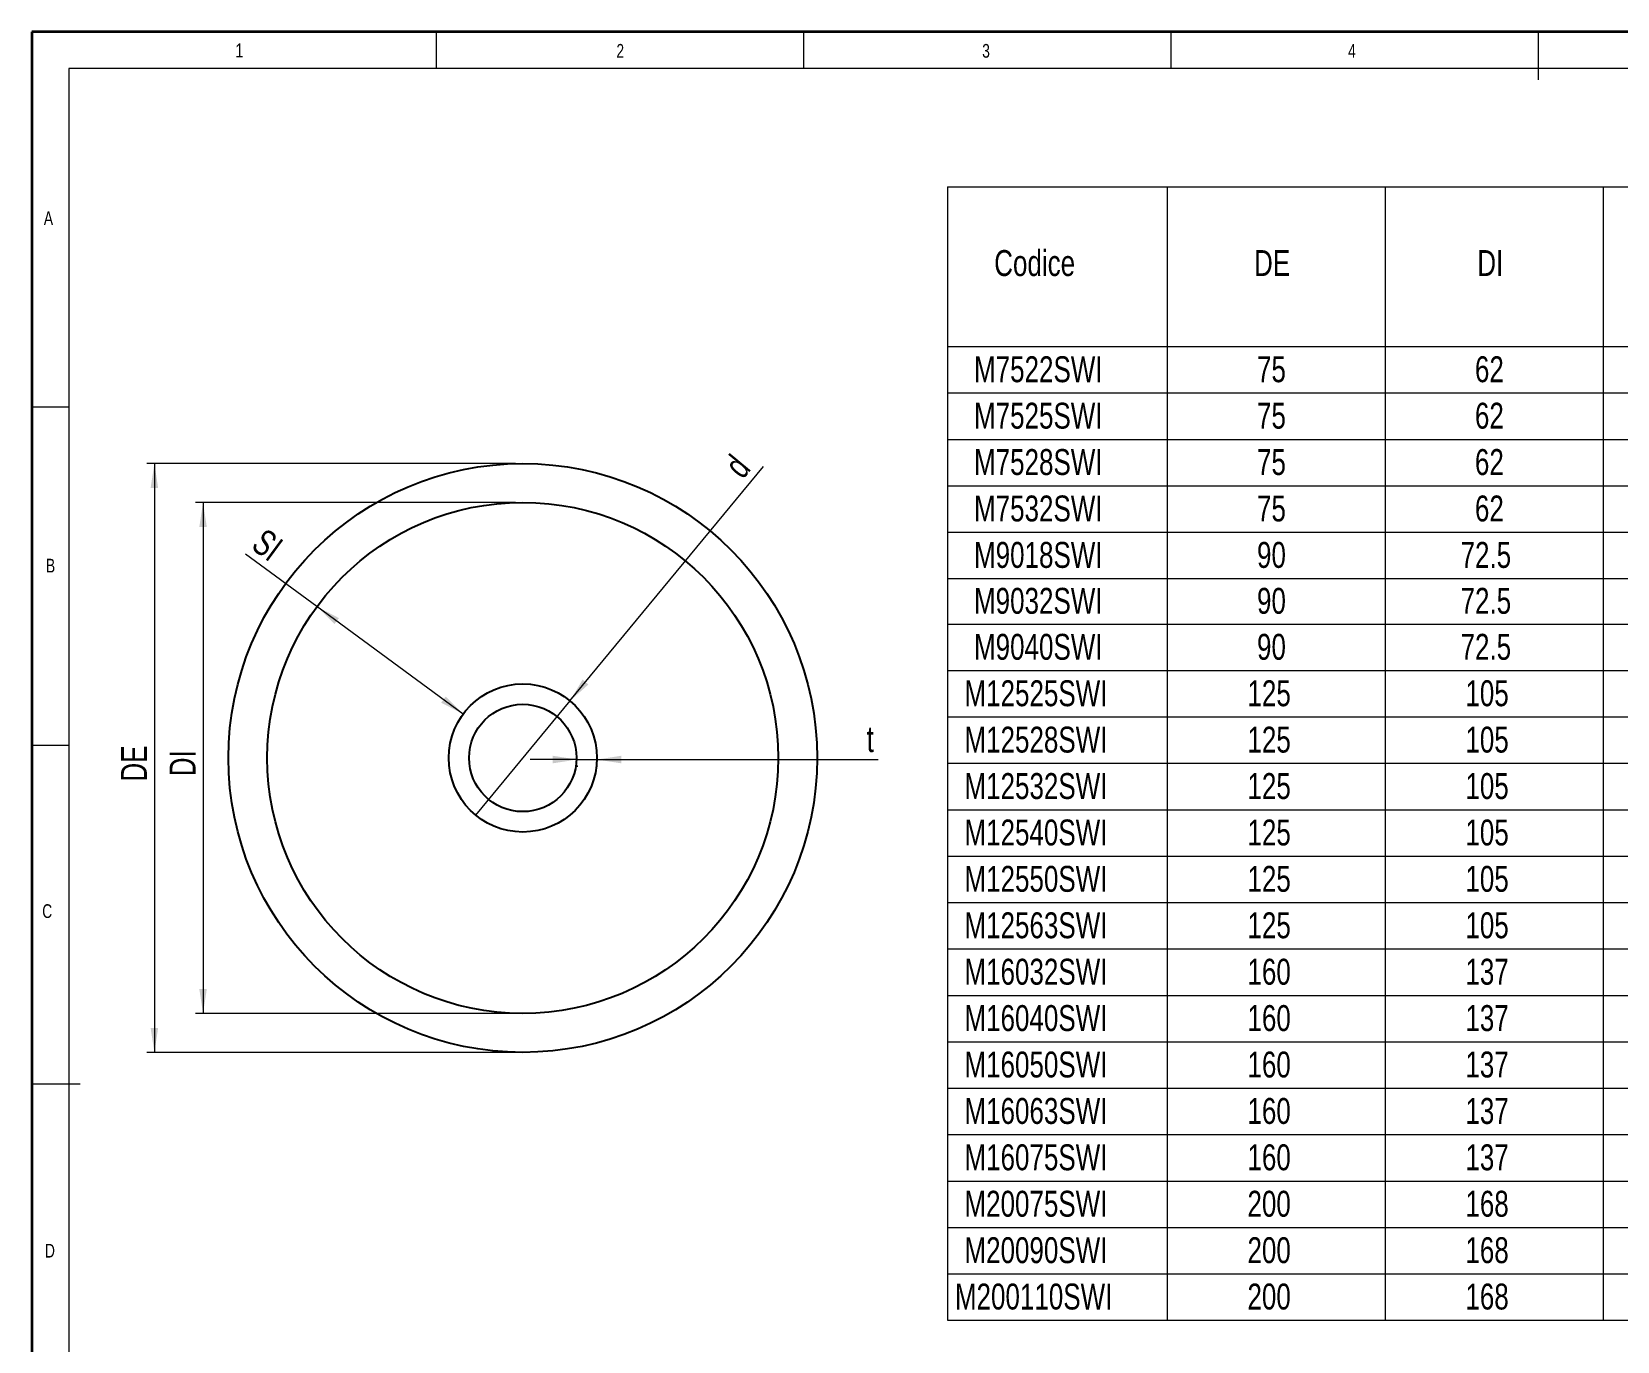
# Model space of a CAD drawing. Header units: millimetres. Extents: x 6 to 413, y 7 to 291.
# Drawn here: x 6.3 to 220.4, y 114.3 to 291.1 of the extents above; entities that cross this region are included whole.
import ezdxf

# ---------------------------------------------------------------- set-up
doc = ezdxf.new("R2010")
doc.units = ezdxf.units.MM
doc.styles.add('SLDTEXTSTYLE2', font='TXT', dxfattribs={"width": 0.75})
doc.dimstyles.new('SLDDIMSTYLE0', dxfattribs={"dimtxt": 3.5, "dimasz": 3.302, "dimexe": 0, "dimexo": 0.0625, "dimgap": 0.875, "dimtad": 1, "dimlfac": 2, "dimrnd": 1e-09, "dimzin": 12, "dimdsep": 46, "dimtxsty": 'SLDTEXTSTYLE2', "dimsah": 1, "dimcen": 0.09, "dimadec": 0, "dimazin": 3, "dimtfac": 1, "dimtofl": 0, "dimtmove": 0, "dimatfit": 3, "dimfxl": 1, "dimfrac": 2, "dimtolj": 1, "dimtzin": 12, "dimarcsym": 0})
doc.dimstyles.new('SLDDIMSTYLE1', dxfattribs={"dimtxt": 3.5, "dimasz": 3.302, "dimexe": 0, "dimexo": 0.0625, "dimgap": 0.875, "dimtad": 1, "dimlfac": 2, "dimrnd": 1e-09, "dimzin": 12, "dimdsep": 46, "dimtxsty": 'SLDTEXTSTYLE2', "dimblk1": 'NONE', "dimsah": 1, "dimcen": 0, "dimadec": 0, "dimazin": 3, "dimtfac": 1, "dimtmove": 0, "dimatfit": 3, "dimldrblk": 'NONE', "dimfxl": 1, "dimfrac": 2, "dimtolj": 1, "dimtzin": 12, "dimarcsym": 0})
doc.dimstyles.new('SLDDIMSTYLE2', dxfattribs={"dimtxt": 3.5, "dimasz": 3.302, "dimexe": 0, "dimexo": 0.0625, "dimgap": 0.875, "dimtad": 1, "dimlfac": 2, "dimrnd": 1e-09, "dimzin": 12, "dimdsep": 46, "dimtxsty": 'SLDTEXTSTYLE2', "dimsah": 1, "dimcen": 0.09, "dimadec": 0, "dimazin": 3, "dimtfac": 1, "dimtmove": 0, "dimatfit": 0, "dimfxl": 1, "dimfrac": 2, "dimtolj": 1, "dimtzin": 12, "dimarcsym": 0})

# ---------------------------------------------------------------- blocks, each defined once
blk = doc.blocks.new('SW_TABLEANNOTATION_0')
at = {"color": 0, "linetype": 'Continuous', "lineweight": 18}
for p, q in [((0, 0), (0, -21.55)), ((0, 0), (29.68, 0)), ((29.68, 0), (29.68, -21.55)), ((29.68, 0), (59.11, 0)), ((59.11, 0), (59.11, -21.55)), ((59.11, 0), (88.54, 0)), ((88.54, 0), (88.54, -21.55)), ((88.54, 0), (117.97, 0)), ((0, -21.55), (0, -27.82)), ((0, -21.55), (29.68, -21.55)), ((29.68, -21.55), (29.68, -27.82)), ((29.68, -21.55), (59.11, -21.55)), ((59.11, -21.55), (59.11, -27.82)), ((59.11, -21.55), (88.54, -21.55)), ((88.54, -21.55), (88.54, -27.82)), ((88.54, -21.55), (117.97, -21.55)), ((0, -27.82), (0, -34.09)), ((0, -27.82), (29.68, -27.82)), ((29.68, -27.82), (29.68, -34.09)), ((29.68, -27.82), (59.11, -27.82)), ((59.11, -27.82), (59.11, -34.09)), ((59.11, -27.82), (88.54, -27.82)), ((88.54, -27.82), (88.54, -34.09)), ((88.54, -27.82), (117.97, -27.82)), ((0, -34.09), (0, -40.35)), ((0, -34.09), (29.68, -34.09)), ((29.68, -34.09), (29.68, -40.35)), ((29.68, -34.09), (59.11, -34.09)), ((59.11, -34.09), (59.11, -40.35)), ((59.11, -34.09), (88.54, -34.09)), ((88.54, -34.09), (88.54, -40.35)), ((88.54, -34.09), (117.97, -34.09)), ((0, -40.35), (0, -46.62)), ((0, -40.35), (29.68, -40.35)), ((29.68, -40.35), (29.68, -46.62)), ((29.68, -40.35), (59.11, -40.35)), ((59.11, -40.35), (59.11, -46.62)), ((59.11, -40.35), (88.54, -40.35)), ((88.54, -40.35), (88.54, -46.62)), ((88.54, -40.35), (117.97, -40.35)), ((0, -46.62), (0, -52.89)), ((0, -46.62), (29.68, -46.62)), ((29.68, -46.62), (29.68, -52.89)), ((29.68, -46.62), (59.11, -46.62)), ((59.11, -46.62), (59.11, -52.89)), ((59.11, -46.62), (88.54, -46.62)), ((88.54, -46.62), (88.54, -52.89)), ((88.54, -46.62), (117.97, -46.62)), ((0, -52.89), (0, -59.03)), ((0, -52.89), (29.68, -52.89)), ((29.68, -52.89), (29.68, -59.03)), ((29.68, -52.89), (59.11, -52.89)), ((59.11, -52.89), (59.11, -59.03)), ((59.11, -52.89), (88.54, -52.89)), ((88.54, -52.89), (88.54, -59.03)), ((88.54, -52.89), (117.97, -52.89)), ((0, -59.03), (0, -65.3)), ((0, -59.03), (29.68, -59.03)), ((29.68, -59.03), (29.68, -65.3)), ((29.68, -59.03), (59.11, -59.03)), ((59.11, -59.03), (59.11, -65.3)), ((59.11, -59.03), (88.54, -59.03)), ((88.54, -59.03), (88.54, -65.3)), ((88.54, -59.03), (117.97, -59.03)), ((0, -65.3), (0, -71.56)), ((0, -65.3), (29.68, -65.3)), ((29.68, -65.3), (29.68, -71.56)), ((29.68, -65.3), (59.11, -65.3)), ((59.11, -65.3), (59.11, -71.56)), ((59.11, -65.3), (88.54, -65.3)), ((88.54, -65.3), (88.54, -71.56)), ((88.54, -65.3), (117.97, -65.3)), ((0, -71.56), (0, -77.83)), ((0, -71.56), (29.68, -71.56)), ((29.68, -71.56), (29.68, -77.83)), ((29.68, -71.56), (59.11, -71.56)), ((59.11, -71.56), (59.11, -77.83)), ((59.11, -71.56), (88.54, -71.56)), ((88.54, -71.56), (88.54, -77.83)), ((88.54, -71.56), (117.97, -71.56)), ((0, -77.83), (0, -84.1)), ((0, -77.83), (29.68, -77.83)), ((29.68, -77.83), (29.68, -84.1)), ((29.68, -77.83), (59.11, -77.83)), ((59.11, -77.83), (59.11, -84.1)), ((59.11, -77.83), (88.54, -77.83)), ((88.54, -77.83), (88.54, -84.1)), ((88.54, -77.83), (117.97, -77.83)), ((0, -84.1), (0, -90.36)), ((0, -84.1), (29.68, -84.1)), ((29.68, -84.1), (29.68, -90.36)), ((29.68, -84.1), (59.11, -84.1)), ((59.11, -84.1), (59.11, -90.36)), ((59.11, -84.1), (88.54, -84.1)), ((88.54, -84.1), (88.54, -90.36)), ((88.54, -84.1), (117.97, -84.1)), ((0, -90.36), (0, -96.63)), ((0, -90.36), (29.68, -90.36)), ((29.68, -90.36), (29.68, -96.63)), ((29.68, -90.36), (59.11, -90.36)), ((59.11, -90.36), (59.11, -96.63)), ((59.11, -90.36), (88.54, -90.36)), ((88.54, -90.36), (88.54, -96.63)), ((88.54, -90.36), (117.97, -90.36)), ((0, -96.63), (0, -102.9)), ((0, -96.63), (29.68, -96.63)), ((29.68, -96.63), (29.68, -102.9)), ((29.68, -96.63), (59.11, -96.63)), ((59.11, -96.63), (59.11, -102.9)), ((59.11, -96.63), (88.54, -96.63)), ((88.54, -96.63), (88.54, -102.9)), ((88.54, -96.63), (117.97, -96.63)), ((0, -102.9), (0, -109.16)), ((0, -102.9), (29.68, -102.9)), ((29.68, -102.9), (29.68, -109.16)), ((29.68, -102.9), (59.11, -102.9)), ((59.11, -102.9), (59.11, -109.16)), ((59.11, -102.9), (88.54, -102.9)), ((88.54, -102.9), (88.54, -109.16)), ((88.54, -102.9), (117.97, -102.9)), ((0, -109.16), (0, -115.43)), ((0, -109.16), (29.68, -109.16)), ((29.68, -109.16), (29.68, -115.43)), ((29.68, -109.16), (59.11, -109.16)), ((59.11, -109.16), (59.11, -115.43)), ((59.11, -109.16), (88.54, -109.16)), ((88.54, -109.16), (88.54, -115.43)), ((88.54, -109.16), (117.97, -109.16)), ((0, -115.43), (0, -121.7)), ((0, -115.43), (29.68, -115.43)), ((29.68, -115.43), (29.68, -121.7)), ((29.68, -115.43), (59.11, -115.43)), ((59.11, -115.43), (59.11, -121.7)), ((59.11, -115.43), (88.54, -115.43)), ((88.54, -115.43), (88.54, -121.7)), ((88.54, -115.43), (117.97, -115.43)), ((0, -121.7), (0, -127.96)), ((0, -121.7), (29.68, -121.7)), ((29.68, -121.7), (29.68, -127.96)), ((29.68, -121.7), (59.11, -121.7)), ((59.11, -121.7), (59.11, -127.96)), ((59.11, -121.7), (88.54, -121.7)), ((88.54, -121.7), (88.54, -127.96)), ((88.54, -121.7), (117.97, -121.7)), ((0, -127.96), (0, -134.23)), ((0, -127.96), (29.68, -127.96)), ((29.68, -127.96), (29.68, -134.23)), ((29.68, -127.96), (59.11, -127.96)), ((59.11, -127.96), (59.11, -134.23)), ((59.11, -127.96), (88.54, -127.96)), ((88.54, -127.96), (88.54, -134.23)), ((88.54, -127.96), (117.97, -127.96)), ((0, -134.23), (0, -140.5)), ((0, -134.23), (29.68, -134.23)), ((29.68, -134.23), (29.68, -140.5)), ((29.68, -134.23), (59.11, -134.23)), ((59.11, -134.23), (59.11, -140.5)), ((59.11, -134.23), (88.54, -134.23)), ((88.54, -134.23), (88.54, -140.5)), ((88.54, -134.23), (117.97, -134.23)), ((0, -140.5), (0, -146.76)), ((0, -140.5), (29.68, -140.5)), ((29.68, -140.5), (29.68, -146.76)), ((29.68, -140.5), (59.11, -140.5)), ((59.11, -140.5), (59.11, -146.76)), ((59.11, -140.5), (88.54, -140.5)), ((88.54, -140.5), (88.54, -146.76)), ((88.54, -140.5), (117.97, -140.5)), ((0, -146.76), (0, -153.03)), ((0, -146.76), (29.68, -146.76)), ((29.68, -146.76), (29.68, -153.03)), ((29.68, -146.76), (59.11, -146.76)), ((59.11, -146.76), (59.11, -153.03)), ((59.11, -146.76), (88.54, -146.76)), ((88.54, -146.76), (88.54, -153.03)), ((88.54, -146.76), (117.97, -146.76)), ((0, -153.03), (29.68, -153.03)), ((29.68, -153.03), (59.11, -153.03)), ((59.11, -153.03), (88.54, -153.03)), ((88.54, -153.03), (117.97, -153.03))]:
    blk.add_line(p, q, dxfattribs=at)
at = {"color": 0, "linetype": 'Continuous', "lineweight": 0, "char_height": 3.5, "attachment_point": 1, "style": 'SLDTEXTSTYLE2'}
for s, insert in [('Codice', (6.32, -8.53)), ('DE', (41.41, -8.53)), ('DI', (71.56, -8.53)), ('M7522SWI', (3.59, -22.87)), ('75', (41.81, -22.87)), ('62', (71.24, -22.87)), ('M7525SWI', (3.59, -29.14)), ('75', (41.81, -29.14)), ('62', (71.24, -29.14)), ('M7528SWI', (3.59, -35.4)), ('75', (41.81, -35.4)), ('62', (71.24, -35.4)), ('M7532SWI', (3.59, -41.67)), ('75', (41.81, -41.67)), ('62', (71.24, -41.67)), ('M9018SWI', (3.59, -47.94)), ('90', (41.81, -47.94)), ('72.5', (69.3, -47.94)), ('M9032SWI', (3.59, -54.14)), ('90', (41.81, -54.14)), ('72.5', (69.3, -54.14)), ('M9040SWI', (3.59, -60.35)), ('90', (41.81, -60.35)), ('72.5', (69.3, -60.35)), ('M12525SWI', (2.3, -66.62)), ('125', (40.52, -66.62)), ('105', (69.95, -66.62)), ('M12528SWI', (2.3, -72.88)), ('125', (40.52, -72.88)), ('105', (69.95, -72.88)), ('M12532SWI', (2.3, -79.15)), ('125', (40.52, -79.15)), ('105', (69.95, -79.15)), ('M12540SWI', (2.3, -85.42)), ('125', (40.52, -85.42)), ('105', (69.95, -85.42)), ('M12550SWI', (2.3, -91.68)), ('125', (40.52, -91.68)), ('105', (69.95, -91.68)), ('M12563SWI', (2.3, -97.95)), ('125', (40.52, -97.95)), ('105', (69.95, -97.95)), ('M16032SWI', (2.3, -104.22)), ('160', (40.52, -104.22)), ('137', (69.95, -104.22)), ('M16040SWI', (2.3, -110.48)), ('160', (40.52, -110.48)), ('137', (69.95, -110.48)), ('M16050SWI', (2.3, -116.75)), ('160', (40.52, -116.75)), ('137', (69.95, -116.75)), ('M16063SWI', (2.3, -123.02)), ('160', (40.52, -123.02)), ('137', (69.95, -123.02)), ('M16075SWI', (2.3, -129.28)), ('160', (40.52, -129.28)), ('137', (69.95, -129.28)), ('M20075SWI', (2.3, -135.55)), ('200', (40.52, -135.55)), ('168', (69.95, -135.55)), ('M20090SWI', (2.3, -141.82)), ('200', (40.52, -141.82)), ('168', (69.95, -141.82)), ('M200110SWI', (1.01, -148.08)), ('200', (40.52, -148.08)), ('168', (69.95, -148.08))]:
    blk.add_mtext(s, dxfattribs=dict(at, insert=insert))
blk = doc.blocks.new('_D')
at = {"color": 7, "linetype": 'Continuous', "lineweight": 0}
for p, q in [((71.59, 232.79), (21.84, 232.79)), ((22.84, 232.79), (22.84, 153.29)), ((71.59, 153.29), (21.84, 153.29))]:
    blk.add_line(p, q, dxfattribs=at)
at = {"color": 7, "linetype": 'Continuous', "lineweight": 18}
for points in [[(22.84, 232.79), (22.33, 229.49), (23.35, 229.49)], [(22.84, 153.29), (23.35, 156.59), (22.33, 156.59)]]:
    blk.add_solid(points, dxfattribs=at)
at = {"color": 7, "linetype": 'Continuous', "lineweight": 18, "insert": (18.33, 189.85), "char_height": 3.5, "attachment_point": 1, "rotation": 90, "style": 'SLDTEXTSTYLE2'}
blk.add_mtext('DE', dxfattribs=at)
blk = doc.blocks.new('_D_1')
at = {"color": 7, "linetype": 'Continuous', "lineweight": 0}
for p, q in [((71.59, 227.54), (28.41, 227.54)), ((29.41, 227.54), (29.41, 158.54)), ((71.59, 158.54), (28.41, 158.54))]:
    blk.add_line(p, q, dxfattribs=at)
at = {"color": 7, "linetype": 'Continuous', "lineweight": 18}
for points in [[(29.41, 227.54), (28.91, 224.24), (29.92, 224.24)], [(29.41, 158.54), (29.92, 161.84), (28.91, 161.84)]]:
    blk.add_solid(points, dxfattribs=at)
at = {"color": 7, "linetype": 'Continuous', "lineweight": 18, "insert": (24.9, 190.57), "char_height": 3.5, "attachment_point": 1, "rotation": 90, "style": 'SLDTEXTSTYLE2'}
blk.add_mtext('DI', dxfattribs=at)
blk = doc.blocks.new('_D_2')
at = {"color": 7, "linetype": 'Continuous', "lineweight": 0}
for p, q in [((44.8, 213.48), (35.15, 220.57)), ((64.54, 198.97), (44.8, 213.48))]:
    blk.add_line(p, q, dxfattribs=at)
at = {"color": 7, "linetype": 'Continuous', "lineweight": 18}
for points in [[(44.8, 213.48), (47.16, 211.12), (47.76, 211.93)], [(64.54, 198.97), (62.18, 201.33), (61.57, 200.51)]]:
    blk.add_solid(points, dxfattribs=at)
at = {"color": 7, "linetype": 'Continuous', "lineweight": 18, "insert": (37.82, 224.21), "char_height": 3.5, "attachment_point": 1, "rotation": 323.6721, "style": 'SLDTEXTSTYLE2'}
blk.add_mtext('SI', dxfattribs=at)
blk = doc.blocks.new('_D_3')
at = {"color": 7, "linetype": 'Continuous', "lineweight": 0}
for q in [(105.09, 232.38), (66.22, 185.33)]:
    blk.add_line((78.96, 200.75), q, dxfattribs=at)
at = {"color": 7, "linetype": 'Continuous', "lineweight": 18}
blk.add_solid([(78.96, 200.75), (81.46, 202.97), (80.67, 203.62)], dxfattribs=at)
at = {"color": 7, "linetype": 'Continuous', "lineweight": 18, "insert": (99.58, 232.78), "char_height": 3.5, "attachment_point": 1, "rotation": 50.4332, "style": 'SLDTEXTSTYLE2'}
blk.add_mtext('d', dxfattribs=at)
blk = doc.blocks.new('_None')
blk = doc.blocks.new('_D_4')
at = {"color": 7, "linetype": 'Continuous', "lineweight": 0}
for p, q in [((79.94, 192.83), (73.59, 192.83)), ((79.94, 192.83), (82.59, 192.83)), ((82.59, 192.83), (120.6, 192.83)), ((79.94, 192.04), (79.94, 191.83)), ((82.59, 192.04), (82.59, 191.83))]:
    blk.add_line(p, q, dxfattribs=at)
at = {"color": 7, "linetype": 'Continuous', "lineweight": 18}
for points in [[(79.94, 192.83), (76.64, 193.34), (76.64, 192.32)], [(82.59, 192.83), (85.89, 192.32), (85.89, 193.34)]]:
    blk.add_solid(points, dxfattribs=at)
at = {"color": 7, "linetype": 'Continuous', "lineweight": 18, "insert": (119.02, 197.34), "char_height": 3.5, "attachment_point": 1, "style": 'SLDTEXTSTYLE2'}
blk.add_mtext('t', dxfattribs=at)

msp = doc.modelspace()

# ---------------------------------------------------------------- linework, layer by layer
at = {"color": 7, "linetype": 'Continuous', "lineweight": 35}
for p, q in [((6.2734, 291.1062), (6.2734, 7.1062)), ((413.064, 291.1062), (6.2734, 291.1062))]:
    msp.add_line(p, q, dxfattribs=at)
at = {"color": 7, "linetype": 'Continuous', "lineweight": 18}
for p, q in [((60.8973, 291.1062), (60.8973, 286.1523)), ((110.4973, 291.1062), (110.4973, 286.1523)), ((160.0973, 291.1062), (160.0973, 286.1523)), ((209.6973, 291.1062), (209.6973, 284.5934)), ((408.1446, 286.1523), (11.2973, 286.1523)), ((11.2973, 286.1523), (11.2973, 12.1436)), ((6.2734, 240.4523), (11.2973, 240.4523)), ((6.2734, 194.7523), (11.2973, 194.7523)), ((6.2734, 149.0523), (12.8156, 149.0523))]:
    msp.add_line(p, q, dxfattribs=at)
at = {"color": 7, "linetype": 'Continuous', "lineweight": 25}
for radius in [39.75, 34.5, 10, 7.25]:
    msp.add_circle((72.5925, 193.043), radius, dxfattribs=at)

# ---------------------------------------------------------------- block references
at = {"color": 7, "linetype": 'Continuous', "lineweight": 0}
msp.add_blockref('SW_TABLEANNOTATION_0', (129.9361, 270.1508), dxfattribs=at)

# ---------------------------------------------------------------- texts
at = {"color": 7, "linetype": 'Continuous', "lineweight": 0, "attachment_point": 1, "style": 'SLDTEXTSTYLE2'}
for s, insert, char_height in [('1', (33.7775, 289.5294), 1.9), ('2', (85.2374, 289.4501), 1.8521), ('3', (134.6397, 289.4501), 1.8521), ('4', (184.0584, 289.4501), 1.8521), ('A', (7.9135, 266.8624), 1.8521), ('B', (8.204, 219.9411), 1.8521), ('C', (7.6941, 173.2923), 1.8521), ('D', (8.0647, 127.4357), 1.8521)]:
    msp.add_mtext(s, dxfattribs=dict(at, insert=insert, char_height=char_height))

# ---------------------------------------------------------------- dimensions: what is measured, and where the dimension line sits
at = {"color": 7, "linetype": 'Continuous', "lineweight": 18}
dim = msp.add_diameter_dim_2p(p1=(66.2227, 185.3342), p2=(78.9623, 200.7518), text='d', dimstyle='SLDDIMSTYLE1', override={"dimpost": '<>'}, dxfattribs=at)
dim.commit()
dim.dimension.update_dxf_attribs({"geometry": '_D_3', "text_midpoint": (104.1236, 231.2025), "dimtype": 163})
for base, p1, p2, angle, text, picture, middle in [((22.8425, 153.293), (72.5925, 232.793), (72.5925, 153.293), 90, 'DE', '_D', (22.8425, 192.8325)), ((29.414, 158.543), (72.5925, 227.543), (72.5925, 158.543), 90, 'DI', '_D_1', (29.414, 192.8325)), ((44.7979, 213.481), (64.5361, 198.967), (44.7979, 213.481), 323.672112, 'SI', '_D_2', (36.512, 219.5738))]:
    dim = msp.add_linear_dim(base=base, p1=p1, p2=p2, angle=angle, text=text, dimstyle='SLDDIMSTYLE0', dxfattribs=at)
    dim.commit()
    dim.dimension.update_dxf_attribs({"geometry": picture, "text_midpoint": middle, "dimtype": 160})
dim = msp.add_linear_dim(base=(82.5925, 192.8325), p1=(79.9425, 193.043), p2=(82.5925, 193.043), text='t', dimstyle='SLDDIMSTYLE2', dxfattribs=at)
dim.commit()
dim.dimension.update_dxf_attribs({"geometry": '_D_4', "text_midpoint": (119.8082, 192.8325), "dimtype": 160})

doc.saveas('drawing.dxf')
